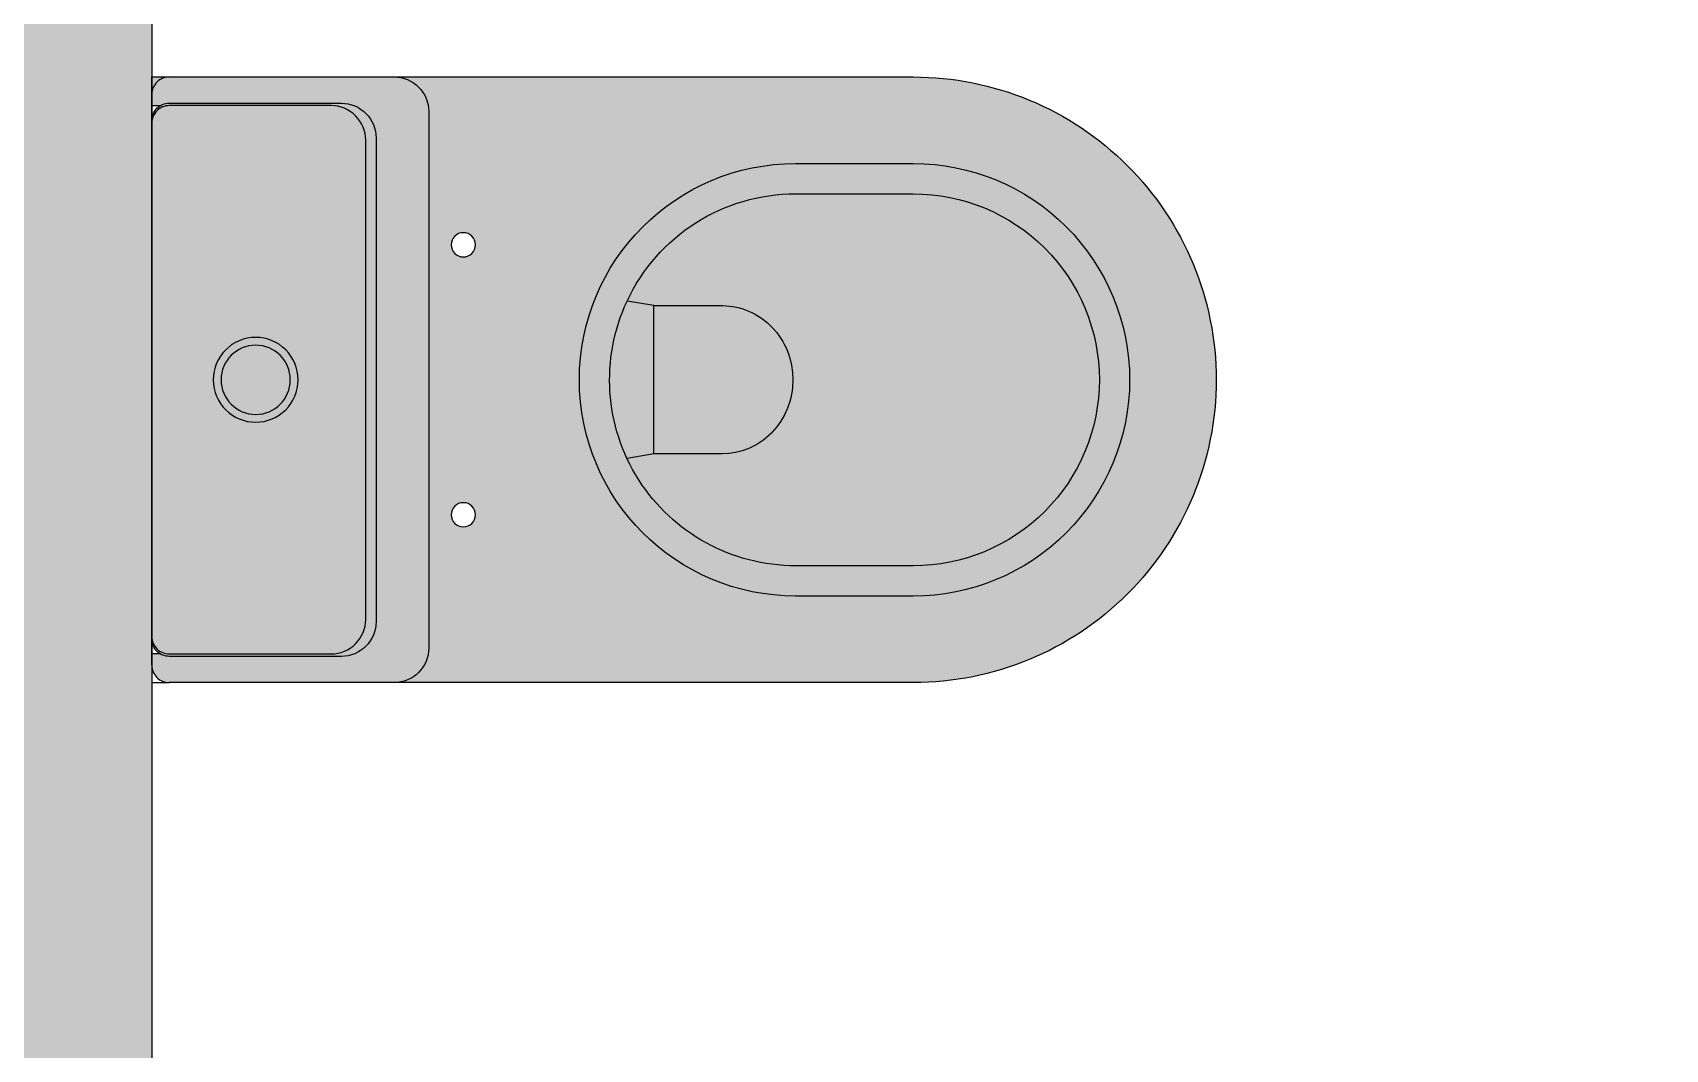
# Model space of a CAD drawing. Header units: millimetres. Extents: x 989.2 to 1073.6, y 1022.3 to 1081.3.
# Drawn here: x 1016.807 to 1017.737, y 1074.407 to 1074.986 of the extents above; entities that cross this region are included whole.
import ezdxf

# ---------------------------------------------------------------- set-up
doc = ezdxf.new("R2010")
doc.units = ezdxf.units.MM
doc.linetypes.add('DASHED', pattern=[15, 12, -3])
doc.layers.add('AI-Hatch equip san', color=255, linetype='Continuous', lineweight=0)
for name, color, linetype in [('ALVENARIA', 4, 'Continuous'), ('HACHURA', 253, 'Continuous'), ('MOBILIARIOS', 8, 'Continuous')]:
    doc.layers.add(name, color=color, linetype=linetype)

# ---------------------------------------------------------------- blocks, each defined once
blk = doc.blocks.new('BACIA CX ACOPLADA LINK CP230 - PLANTA')
at = {"layer": 'AI-Hatch equip san'}
h = blk.add_hatch(color=256, dxfattribs=at)
h.paths.add_polyline_path([(-0.14631, 0, 0.414214), (-0.15617, -0.00986), (-0.15617, -0.1021, 0.414214), (-0.13645, -0.12181), (0.13645, -0.12181, 0.414214), (0.15617, -0.1021), (0.15617, -0.00986, 0.414214), (0.14631, 0)], flags=17)
h.paths.add_polyline_path([(0, -0.03499, -1), (0, -0.08329, -1)], flags=16)
h.paths.add_polyline_path([(0, -0.03943, -1), (0, -0.07886, -1)], flags=0)
h.paths.add_polyline_path([(-0.1725, -0.00986), (-0.1725, -0.43372, 0.414214), (0, -0.60622, 0.414214), (0.1725, -0.43372), (0.1725, 0), (0.16264, 0), (0.15617, 0), (0.15617, -0.00481, -0.135287), (0.15756, -0.00986), (0.15756, -0.10798, -0.414214), (0.13784, -0.12769), (-0.13784, -0.12769, -0.414214), (-0.15756, -0.10798), (-0.15756, -0.00986, -0.135287), (-0.15617, -0.00481), (-0.15617, 0), (-0.16264, 0, 0.414214)])
h.paths.add_polyline_path([(-0.07689, -0.17053, -1), (-0.07689, -0.18433, -1)], flags=16)
h.paths.add_polyline_path([(0.12321, -0.36669), (0.12321, -0.43372, -0.414214), (0, -0.55693, -0.414214), (-0.12321, -0.43372), (-0.12321, -0.36669, -1)], flags=16)
h.paths.add_polyline_path([(0.04483, -0.27067, -0.291349), (0.10596, -0.36669), (0.10596, -0.43372, -0.414214), (0, -0.53968, -0.414214), (-0.10597, -0.43372), (-0.10597, -0.36669, -0.548768)], flags=0)
h.paths.add_polyline_path([(-0.04224, -0.28586), (0.04224, -0.28586), (0.04224, -0.32729), (0.04148, -0.3329), (0.0398, -0.33857), (0.03762, -0.34323), (0.03402, -0.34895), (0.0287, -0.35456), (0.0236, -0.35839), (0.01816, -0.36135), (0.01311, -0.36322), (0.00624, -0.36487), (-0.00178, -0.36525), (-0.00827, -0.36448), (-0.0146, -0.3628), (-0.02184, -0.35951), (-0.0284, -0.35485), (-0.03298, -0.35016), (-0.03666, -0.34506), (-0.04, -0.33819), (-0.04195, -0.33059), (-0.04224, -0.32475)], flags=0)
h.paths.add_polyline_path([(0.07689, -0.17053, -1), (0.07689, -0.18433, -1)], flags=16)
h.paths.add_polyline_path([(-0.04224, -0.28586), (-0.04224, -0.32475), (-0.04205, -0.32864), (-0.04146, -0.33249), (-0.04049, -0.33628), (-0.03913, -0.33997), (-0.03741, -0.34352), (-0.03641, -0.34524), (-0.03532, -0.34691), (-0.03415, -0.34853), (-0.0329, -0.3501), (-0.03157, -0.3516), (-0.03015, -0.35305), (-0.02987, -0.35333), (-0.02682, -0.35597), (-0.02351, -0.35832), (-0.01997, -0.36036), (-0.01622, -0.36206), (-0.0123, -0.36341), (-0.01029, -0.36394), (-0.00825, -0.36438), (-0.0062, -0.36472), (-0.00412, -0.36497), (0, -0.36516), (0.00415, -0.36497), (0.00826, -0.36438), (0.0123, -0.36341), (0.01428, -0.36279), (0.01622, -0.36207), (0.01812, -0.36126), (0.01998, -0.36036), (0.02178, -0.35938), (0.02354, -0.35831), (0.02524, -0.35716), (0.02687, -0.35593), (0.02987, -0.35333), (0.03263, -0.35041), (0.03508, -0.34726), (0.0372, -0.3439), (0.03813, -0.34215), (0.03896, -0.34036), (0.03971, -0.33853), (0.04036, -0.33668), (0.04092, -0.33479), (0.04138, -0.33288), (0.04174, -0.33095), (0.04201, -0.32901), (0.04217, -0.32706), (0.04224, -0.32509), (0.04224, -0.32475), (0.04224, -0.28586)], flags=0)
for points in [[(-0.13645, -0.12181, -0.414214), (-0.15617, -0.1021), (-0.15617, -0.00986, -0.414214), (-0.14631, 0), (-0.1477, 0, 0.414214), (-0.15756, -0.00986), (-0.15756, -0.10798, 0.414214), (-0.13784, -0.12769), (0.13784, -0.12769, 0.414214), (0.15756, -0.10798), (0.15756, -0.00986, 0.414214), (0.1477, 0), (0.14631, 0, -0.414214), (0.15617, -0.00986), (0.15617, -0.1021, -0.414214), (0.13645, -0.12181)], [(-0.12321, -0.36669, -1), (0.12321, -0.36669), (0.12321, -0.43372, -0.414214), (0, -0.55693, -0.414214), (-0.12321, -0.43372)]]:
    blk.add_hatch(color=256, dxfattribs=at).paths.add_polyline_path(points)
h = blk.add_hatch(color=256, dxfattribs=at)
h.paths.add_polyline_path([(0, -0.08329, 1), (0, -0.03499, 1)])
h.paths.add_polyline_path([(0, -0.07886, -1), (0, -0.03943, -1)], flags=16)
at = {"ltscale": 0.05}
blk.add_lwpolyline([(-0.16264, 0), (-0.1725, 0), (-0.1725, -0.00986)], dxfattribs=at)
for points in [[(0.1725, -0.00986, 0.414214), (0.16264, 0), (0.1725, 0), (0.1725, -0.43372, -0.414214), (0, -0.60622, -0.414214), (-0.1725, -0.43372), (-0.1725, -0.00986)], [(-0.14631, 0, 0.414214), (-0.15617, -0.00986), (-0.15617, -0.1021, 0.414214), (-0.13645, -0.12181), (0.13645, -0.12181, 0.414214), (0.15617, -0.1021), (0.15617, -0.00986, 0.414214), (0.14631, 0)], [(-0.16264, 0, 0.414214), (-0.1725, -0.00986)], [(0.1725, -0.138, -0.414214), (0.15279, -0.15771), (-0.15279, -0.15771, -0.414214), (-0.1725, -0.138)]]:
    blk.add_lwpolyline(points, format="xyb")
blk.add_lwpolyline([(-0.16264, 0), (0.16264, 0), (0.15617, 0), (0.15617, -0.00493)])
at = {"linetype": 'DASHED', "ltscale": 0.025}
blk.add_lwpolyline([(-0.15617, -0.00493), (-0.15617, 0), (-0.16264, 0)], dxfattribs=at)
at = {"ltscale": 0.497717}
blk.add_lwpolyline([(0.1477, 0, -0.414214), (0.15756, -0.00986), (0.15756, -0.10798, -0.414214), (0.13784, -0.12769), (-0.13784, -0.12769, -0.414214), (-0.15756, -0.10798), (-0.15756, -0.00986, -0.414214), (-0.1477, 0)], format="xyb", dxfattribs=at)
at = {"linetype": 'DASHED'}
blk.add_lwpolyline([(0, -0.03499, 1), (0, -0.08329, 1)], format="xyb", close=True, dxfattribs=at)
for points in [[(0, -0.03943, 1), (0, -0.07886, 1)], [(-0.07689, -0.17053, 1), (-0.07689, -0.18433, 1)], [(0.07689, -0.17053, 1), (0.07689, -0.18433, 1)], [(0.04483, -0.27067, -0.291349), (0.10596, -0.36669), (0.10596, -0.43372, -0.414214), (0, -0.53968, -0.414214), (-0.10597, -0.43372), (-0.10597, -0.36669, -0.548768)]]:
    blk.add_lwpolyline(points, format="xyb", close=True)
at = {"ltscale": 0.339985}
blk.add_lwpolyline([(0.12321, -0.36669), (0.12321, -0.43372, -0.414214), (0, -0.55693, -0.414214), (-0.12321, -0.43372), (-0.12321, -0.36669, -1)], format="xyb", close=True, dxfattribs=at)
at = {"ltscale": 0.078146}
blk.add_lwpolyline([(-0.04224, -0.28586), (-0.04483, -0.27067)], dxfattribs=at)
at = {"ltscale": 0.078144}
blk.add_lwpolyline([(0.04224, -0.28586), (0.04483, -0.27067)], dxfattribs=at)
at = {"ltscale": 0.197277}
blk.add_lwpolyline([(0.04224, -0.28586), (0.04224, -0.32475), (0.04224, -0.32509), (0.04217, -0.32706), (0.04201, -0.32901), (0.04174, -0.33095), (0.04138, -0.33288), (0.04092, -0.33479), (0.04036, -0.33668), (0.03971, -0.33853), (0.03896, -0.34036), (0.03813, -0.34215), (0.0372, -0.3439), (0.03508, -0.34726), (0.03263, -0.35041), (0.02987, -0.35333), (0.02687, -0.35593), (0.02524, -0.35716), (0.02354, -0.35831), (0.02178, -0.35938), (0.01998, -0.36036), (0.01812, -0.36126), (0.01622, -0.36207), (0.01428, -0.36279), (0.0123, -0.36341), (0.00826, -0.36438), (0.00415, -0.36497), (0, -0.36516), (-0.00412, -0.36497), (-0.0062, -0.36472), (-0.00825, -0.36438), (-0.01029, -0.36394), (-0.0123, -0.36341), (-0.01622, -0.36206), (-0.01997, -0.36036), (-0.02351, -0.35832), (-0.02682, -0.35597), (-0.02987, -0.35333), (-0.03015, -0.35305), (-0.03157, -0.3516), (-0.0329, -0.3501), (-0.03415, -0.34853), (-0.03532, -0.34691), (-0.03641, -0.34524), (-0.03741, -0.34352), (-0.03913, -0.33997), (-0.04049, -0.33628), (-0.04146, -0.33249), (-0.04205, -0.32864), (-0.04224, -0.32475), (-0.04224, -0.28586)], dxfattribs=at)
at = {"ltscale": 0.214268}
blk.add_lwpolyline([(-0.04224, -0.28586), (0.04224, -0.28586)], dxfattribs=at)

msp = doc.modelspace()

# ---------------------------------------------------------------- hatches: boundary and pattern name
at = {"layer": 'HACHURA', "ltscale": 0.05}
h = msp.add_hatch(color=256, dxfattribs=at)
h.dxf.hatch_style = 1
h.paths.add_polyline_path([(1017.82518, 1078.59963), (1016.62518, 1078.59963), (1016.62518, 1077.39963), (1017.32518, 1077.39963), (1017.32518, 1077.64963), (1017.57518, 1077.64963), (1017.57518, 1077.89963), (1017.82518, 1077.89963)])
h.paths.add_polyline_path([(1019.12518, 1078.34963), (1021.37518, 1078.34963), (1021.37518, 1074.54963), (1020.67518, 1074.54963), (1020.67518, 1073.64963), (1021.57518, 1073.64963), (1021.57518, 1078.19963), (1029.62518, 1078.19963), (1029.62518, 1070.79963), (1030.02518, 1070.79963), (1030.02518, 1078.59963), (1018.82518, 1078.59963), (1018.82518, 1077.39963), (1019.12518, 1077.39963)])
h.paths.add_polyline_path([(1017.82518, 1076.39963), (1016.62518, 1076.39963), (1016.62518, 1065.24963), (1024.47518, 1065.24963), (1024.47518, 1065.64963), (1024.27518, 1065.64963), (1018.82518, 1065.64963), (1017.02518, 1065.64963), (1017.02518, 1073.64963), (1019.32518, 1073.64963), (1019.32518, 1076.09963), (1019.12518, 1076.09963), (1019.12518, 1073.84963), (1018.12518, 1073.84963), (1016.87518, 1073.84963), (1016.87518, 1076.09963), (1017.20518, 1076.09963), (1017.82518, 1076.09963)])
h.paths.add_polyline_path([(1024.47518, 1072.14963), (1024.27518, 1072.14963), (1024.27518, 1073.64963), (1024.47518, 1073.64963), (1024.47518, 1073.89963), (1022.57518, 1073.89963), (1022.57518, 1073.64963), (1024.07518, 1073.64963), (1024.07518, 1072.14963), (1024.07518, 1071.14963), (1023.07518, 1071.14963), (1021.57518, 1071.14963), (1021.57518, 1072.64963), (1021.32518, 1072.64963), (1021.32518, 1070.74963), (1021.57518, 1070.74963), (1021.57518, 1070.94963), (1023.07518, 1070.94963), (1023.07518, 1070.74963), (1024.47518, 1070.74963)], flags=17)
h.paths.add_polyline_path([(1023.07518, 1072.64963), (1022.57518, 1072.64963), (1022.57518, 1072.14963), (1023.07518, 1072.14963)], flags=17)
h.paths.add_polyline_path([(1030.02518, 1068.19963), (1029.62518, 1068.19963), (1029.62518, 1065.64963), (1027.07518, 1065.64963), (1027.07518, 1065.24963), (1030.02518, 1065.24963)])

# ---------------------------------------------------------------- linework, layer by layer
at = {"layer": 'ALVENARIA'}
msp.add_line((1016.87518, 1076.09963), (1016.87518, 1073.84963), dxfattribs=at)

# ---------------------------------------------------------------- block references
at = {"layer": 'MOBILIARIOS', "rotation": 90}
msp.add_blockref('BACIA CX ACOPLADA LINK CP230 - PLANTA', (1016.87518, 1074.78794), dxfattribs=at)

doc.saveas('drawing.dxf')
